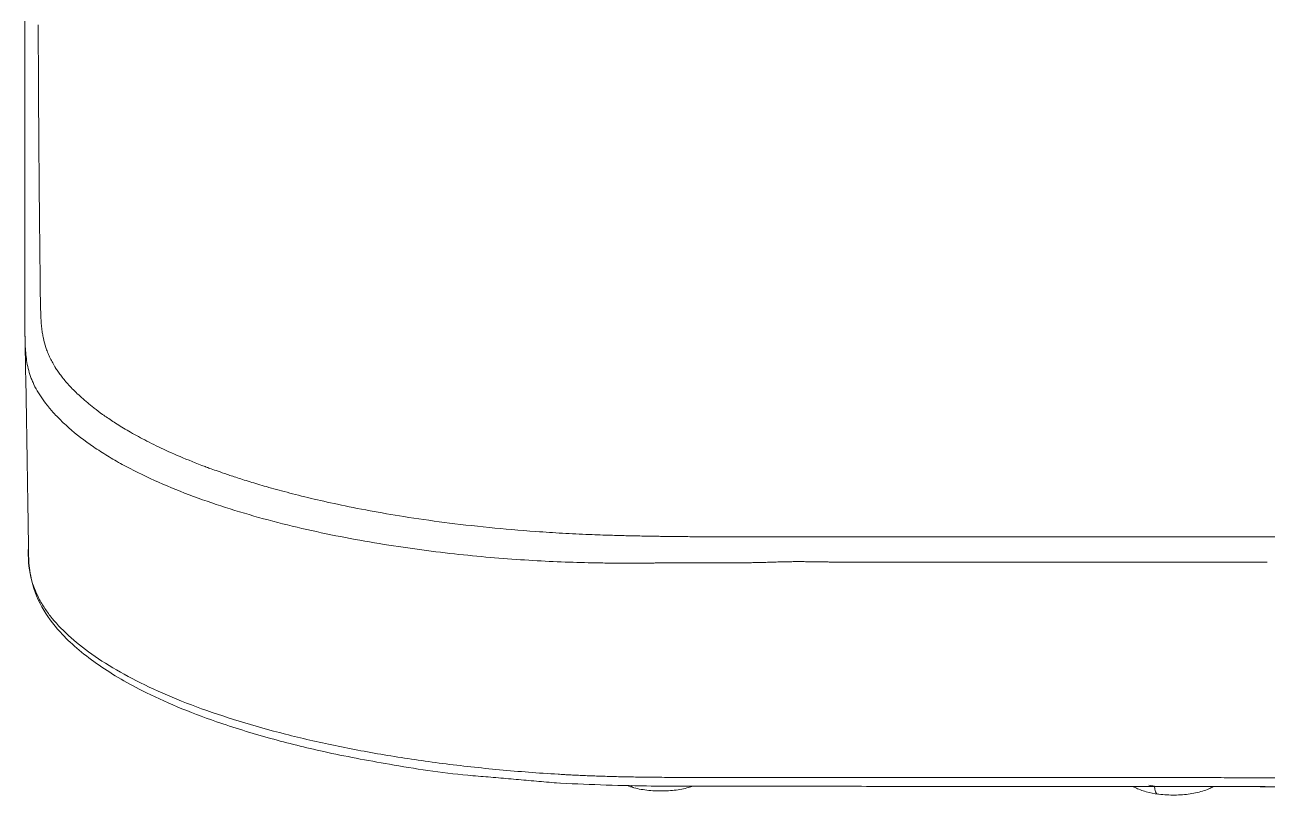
# Model space of a CAD drawing. Extents: x 4035 to 5163, y 0 to 827.
# Drawn here: x 4469.88 to 4513.36, y 622.7 to 649.66 of the extents above; entities that cross this region are included whole.
import ezdxf

# ---------------------------------------------------------------- set-up
doc = ezdxf.new("R2010")
doc.units = 0
doc.header["$LTSCALE"] = 30
doc.header["$MEASUREMENT"] = 0
doc.layers.add('1', color=7, linetype='CONTINUOUS')

msp = doc.modelspace()

# ---------------------------------------------------------------- linework, layer by layer
at = {"layer": '1', "color": 7, "linetype": 'Continuous', "lineweight": 18}
msp.add_line((4513.117, 622.992), (4528.026, 622.992), dxfattribs=at)
at = {"layer": '1', "color": 7, "linetype": 'Continuous', "lineweight": 13}
for centre, major_axis, ratio, start_param, end_param in [((4491.328, 623.444), (-0.13, -0.483), 0.581897, 5.851352, 6.283593), ((4510.081, 623.593), (-1.807, 0), 0.34202, 1.071543, 1.195195), ((4509.6, 623.237), (0.067, 0.496), 0.344709, 2.074632, 3.145848), ((4510.081, 623.593), (1.807, 0), 0.34202, 4.336788, 4.40309)]:
    msp.add_ellipse(centre, major_axis=major_axis, ratio=ratio, start_param=start_param, end_param=end_param, dxfattribs=at)
at = {"layer": '1', "color": 7, "linetype": 'Continuous', "lineweight": 18}
for points, degree in [([(4469.882, 648.856), (4469.882, 649.168), (4469.882, 649.482), (4469.882, 649.795)], 3), ([(4490.39, 631.799), (4490.138, 631.807), (4489.888, 631.815), (4489.639, 631.826)], 3), ([(4490.372, 630.827), (4490.285, 630.827), (4490.112, 630.829), (4489.854, 630.833), (4489.684, 630.836), (4489.6, 630.838)], 3), ([(4485.746, 623.369), (4488.581, 623.124)], 1), ([(4490.96, 623.039), (4491.035, 623.009), (4491.114, 622.982), (4491.198, 622.962)], 3)]:
    msp.add_open_spline(points, degree=degree, dxfattribs=at)
at = {"layer": '1', "color": 7, "linetype": 'Continuous', "lineweight": 13}
for points, knots in [([(4489.639, 631.826), (4489.319, 631.839), (4489.005, 631.854), (4488.391, 631.889), (4488.09, 631.908), (4487.205, 631.971), (4486.641, 632.02), (4485.564, 632.128), (4485.051, 632.187), (4484.076, 632.313), (4483.613, 632.38), (4482.739, 632.518), (4482.326, 632.589), (4481.55, 632.733), (4481.185, 632.806), (4480.502, 632.951), (4480.183, 633.024), (4479.588, 633.166), (4479.313, 633.235), (4478.801, 633.37), (4478.566, 633.435), (4478.132, 633.559), (4477.934, 633.617), (4477.573, 633.728), (4477.411, 633.78), (4477.118, 633.876), (4476.988, 633.919), (4476.759, 633.998), (4476.659, 634.032), (4476.49, 634.093), (4476.42, 634.118), (4476.308, 634.159), (4476.266, 634.174), (4476.224, 634.19), (4476.213, 634.194), (4476.202, 634.198), (4476.198, 634.2), (4476.195, 634.201), (4476.194, 634.201), (4476.193, 634.202), (4476.193, 634.202), (4476.193, 634.202), (4476.193, 634.202), (4476.193, 634.202), (4476.193, 634.202), (4476.193, 634.202), (4476.193, 634.202), (4475.877, 634.321), (4475.584, 634.438), (4475.041, 634.669), (4474.791, 634.782), (4474.33, 635.003), (4474.119, 635.11), (4473.732, 635.317), (4473.556, 635.416), (4473.234, 635.608), (4473.089, 635.699), (4472.825, 635.873), (4472.706, 635.955), (4472.492, 636.108), (4472.396, 636.18), (4472.268, 636.28), (4472.228, 636.312), (4472.171, 636.357), (4472.143, 636.38), (4472.113, 636.405), (4472.098, 636.417), (4472.09, 636.423), (4472.087, 636.426), (4472.085, 636.428), (4472.084, 636.429), (4472.083, 636.429), (4472.083, 636.429), (4472.083, 636.429), (4472.083, 636.429), (4472.083, 636.429), (4472.083, 636.429), (4471.929, 636.557), (4471.792, 636.681), (4471.549, 636.916), (4471.443, 637.029), (4471.257, 637.242), (4471.177, 637.342), (4471.073, 637.484), (4471.041, 637.529), (4470.996, 637.595), (4470.975, 637.627), (4470.952, 637.664), (4470.941, 637.682), (4470.935, 637.691), (4470.933, 637.696), (4470.931, 637.698), (4470.931, 637.699), (4470.93, 637.7), (4470.93, 637.7), (4470.93, 637.7), (4470.93, 637.7), (4470.93, 637.7), (4470.895, 637.758), (4470.862, 637.815), (4470.801, 637.929), (4470.772, 637.985), (4470.72, 638.097), (4470.696, 638.153), (4470.652, 638.263), (4470.633, 638.319), (4470.579, 638.483), (4470.551, 638.591), (4470.517, 638.752), (4470.507, 638.805), (4470.493, 638.885), (4470.487, 638.924), (4470.48, 638.97), (4470.477, 638.993), (4470.475, 639.005), (4470.475, 639.01), (4470.474, 639.013), (4470.474, 639.015), (4470.474, 639.015), (4470.474, 639.016), (4470.474, 639.016), (4470.474, 639.016), (4470.474, 639.016), (4470.474, 639.016), (4470.474, 639.016), (4470.474, 639.017), (4470.472, 639.032), (4470.466, 639.09), (4470.462, 639.133), (4470.453, 639.247), (4470.448, 639.318), (4470.439, 639.489), (4470.435, 639.589), (4470.428, 639.816), (4470.425, 639.943), (4470.42, 640.224), (4470.417, 640.378), (4470.414, 640.712), (4470.413, 640.892), (4470.411, 641.181), (4470.41, 641.28), (4470.408, 641.486), (4470.407, 641.592), (4470.403, 641.92), (4470.401, 642.153), (4470.395, 642.648), (4470.392, 642.91), (4470.387, 643.464), (4470.384, 643.755), (4470.38, 644.214), (4470.379, 644.37), (4470.376, 644.69), (4470.375, 644.853), (4470.371, 645.353), (4470.368, 645.7), (4470.364, 646.419), (4470.361, 646.793), (4470.357, 647.566), (4470.355, 647.966), (4470.351, 648.795), (4470.349, 649.223), (4470.348, 649.665)], [0, 0, 0, 0, 0.000004, 0.000004, 0.000008, 0.000008, 0.000015, 0.000015, 0.000023, 0.000023, 0.000031, 0.000031, 0.000038, 0.000038, 0.000046, 0.000046, 0.000053, 0.000053, 0.000061, 0.000061, 0.000069, 0.000069, 0.000076, 0.000076, 0.000084, 0.000084, 0.000092, 0.000092, 0.000099, 0.000099, 0.000107, 0.000107, 0.000114, 0.000114, 0.000118, 0.000118, 0.00012, 0.00012, 0.000122, 0.000122, 0.000126, 0.00013, 0.000133, 0.000137, 0.000141, 0.000141, 0.000145, 0.000145, 0.062632, 0.062632, 0.125119, 0.125119, 0.187606, 0.187606, 0.250093, 0.250093, 0.312581, 0.312581, 0.375068, 0.375068, 0.437555, 0.437555, 0.468798, 0.468798, 0.48442, 0.492231, 0.496136, 0.498089, 0.499066, 0.499554, 0.499798, 0.49992, 0.499981, 0.500011, 0.500027, 0.500027, 0.500042, 0.500042, 0.562529, 0.562529, 0.625016, 0.625016, 0.687503, 0.687503, 0.718747, 0.718747, 0.734369, 0.74218, 0.746085, 0.748038, 0.749014, 0.749502, 0.749746, 0.749868, 0.749929, 0.74996, 0.74996, 0.74999, 0.74999, 0.781234, 0.781234, 0.812478, 0.812478, 0.843721, 0.843721, 0.874965, 0.874965, 0.937452, 0.937452, 0.968695, 0.968695, 0.984317, 0.992128, 0.996034, 0.997986, 0.998963, 0.999451, 0.999695, 0.999817, 0.999878, 0.999908, 0.999924, 0.999931, 0.999931, 0.999939, 0.999939, 0.999943, 0.999943, 0.999947, 0.999947, 0.99995, 0.99995, 0.999954, 0.999954, 0.999958, 0.999958, 0.999962, 0.999962, 0.999966, 0.999966, 0.999968, 0.999968, 0.999969, 0.999969, 0.999973, 0.999973, 0.999977, 0.999977, 0.999981, 0.999981, 0.999983, 0.999983, 0.999985, 0.999985, 0.999989, 0.999989, 0.999992, 0.999992, 0.999996, 0.999996, 1, 1, 1, 1]), ([(4499.181, 631.748), (4499.082, 631.747), (4498.88, 631.747), (4498.572, 631.747), (4498.255, 631.748), (4497.927, 631.748), (4497.59, 631.748), (4497.258, 631.748), (4496.896, 631.748), (4496.469, 631.748), (4495.928, 631.747), (4495.529, 631.746), (4495.311, 631.745)], [0, 0, 0, 0, 0.076903, 0.156376, 0.238421, 0.323037, 0.410224, 0.499982, 0.580651, 0.690881, 0.830672, 1, 1, 1, 1]), ([(4488.543, 623.436), (4487.854, 623.476), (4487.171, 623.528), (4485.822, 623.654), (4485.156, 623.728), (4483.848, 623.896), (4483.206, 623.99), (4481.949, 624.199), (4481.334, 624.313), (4480.14, 624.561), (4479.56, 624.695), (4478.439, 624.98), (4477.898, 625.131), (4476.86, 625.451), (4476.363, 625.619), (4475.417, 625.97), (4474.969, 626.153), (4474.124, 626.533), (4473.728, 626.73), (4472.992, 627.135), (4472.652, 627.344), (4472.03, 627.771), (4471.749, 627.99), (4471.246, 628.435), (4471.026, 628.661), (4470.744, 629.005), (4470.659, 629.121), (4470.503, 629.353), (4470.434, 629.469), (4470.312, 629.703), (4470.259, 629.821), (4470.169, 630.057), (4470.132, 630.176), (4470.075, 630.413), (4470.055, 630.532), (4470.026, 630.77), (4470.018, 630.888), (4470.012, 631.054), (4470.011, 631.102), (4470.01, 631.15)], [0, 0, 0, 0, 0.065776, 0.065776, 0.131553, 0.131553, 0.197329, 0.197329, 0.263106, 0.263106, 0.328882, 0.328882, 0.394659, 0.394659, 0.460435, 0.460435, 0.526212, 0.526212, 0.591988, 0.591988, 0.657765, 0.657765, 0.723541, 0.723541, 0.789318, 0.789318, 0.822206, 0.822206, 0.855094, 0.855094, 0.887983, 0.887983, 0.920871, 0.920871, 0.953759, 0.953759, 0.986647, 0.986647, 1, 1, 1, 1]), ([(4495.315, 630.839), (4495.257, 630.84), (4495.142, 630.84), (4494.969, 630.84), (4494.797, 630.84), (4494.626, 630.839), (4494.457, 630.839), (4494.288, 630.839), (4494.12, 630.838), (4493.953, 630.838), (4493.787, 630.837), (4493.621, 630.837), (4493.457, 630.836), (4493.294, 630.835), (4493.132, 630.835), (4492.97, 630.834), (4492.81, 630.833), (4492.65, 630.832), (4492.492, 630.831), (4492.334, 630.831), (4492.177, 630.83), (4492.022, 630.829), (4491.867, 630.828), (4491.713, 630.828), (4491.56, 630.827), (4491.408, 630.826), (4491.257, 630.826), (4491.107, 630.826), (4490.958, 630.826), (4490.811, 630.826), (4490.664, 630.826), (4490.518, 630.826), (4490.421, 630.826), (4490.372, 630.827)], [0, 0, 0, 0, 0.035107, 0.070024, 0.104752, 0.13929, 0.173639, 0.207798, 0.241767, 0.275547, 0.309137, 0.342537, 0.375747, 0.408767, 0.441598, 0.474239, 0.50669, 0.538951, 0.571022, 0.602904, 0.634595, 0.666095, 0.697404, 0.728522, 0.759449, 0.790184, 0.820727, 0.85108, 0.881243, 0.911215, 0.940998, 0.970593, 1, 1, 1, 1]), ([(4513.362, 630.855), (4512.171, 630.854), (4510.391, 630.854), (4508.617, 630.854), (4507.435, 630.853), (4506.845, 630.853), (4505.075, 630.852), (4503.896, 630.852), (4502.128, 630.852), (4501.538, 630.852), (4500.359, 630.852), (4499.77, 630.852), (4499.18, 630.853)], [0, 0, 0, 0, 0.25, 0.375, 0.375, 0.5, 0.5, 0.75, 0.75, 0.875, 0.875, 1, 1, 1, 1])]:
    msp.add_open_spline(points, degree=3, knots=knots, dxfattribs=at)
at = {"layer": '1', "color": 7, "linetype": 'Continuous', "lineweight": 18}
for points, knots in [([(4489.6, 630.838), (4489.25, 630.846), (4488.889, 630.857), (4488.146, 630.889), (4487.764, 630.909), (4486.98, 630.959), (4486.578, 630.989), (4485.758, 631.06), (4485.339, 631.101), (4484.487, 631.195), (4484.053, 631.248), (4483.176, 631.368), (4482.732, 631.434), (4481.836, 631.581), (4481.385, 631.662), (4480.481, 631.84), (4480.028, 631.936), (4479.125, 632.145), (4478.674, 632.258), (4477.782, 632.502), (4477.34, 632.632), (4476.47, 632.911), (4476.043, 633.059), (4475.21, 633.375), (4474.804, 633.542), (4474.023, 633.896), (4473.648, 634.082), (4473.114, 634.375), (4472.94, 634.476), (4472.605, 634.681), (4472.442, 634.786), (4471.972, 635.107), (4471.682, 635.33), (4471.287, 635.679), (4471.162, 635.797), (4470.986, 635.977), (4470.9, 636.068), (4470.805, 636.176), (4470.759, 636.23), (4470.737, 636.257), (4470.725, 636.27), (4470.72, 636.277), (4470.717, 636.281), (4470.715, 636.282), (4470.715, 636.283), (4470.714, 636.284), (4470.714, 636.284), (4470.714, 636.284), (4470.714, 636.284), (4470.714, 636.284), (4470.557, 636.475), (4470.422, 636.667), (4470.258, 636.952), (4470.209, 637.047), (4470.145, 637.19), (4470.125, 637.237), (4470.088, 637.331), (4470.072, 637.379), (4469.995, 637.614), (4469.957, 637.801), (4469.908, 638.172), (4469.897, 638.355), (4469.887, 638.627), (4469.886, 638.717), (4469.883, 638.896), (4469.882, 638.985), (4469.88, 639.251), (4469.88, 639.6), (4469.882, 639.942), (4469.884, 640.279), (4469.884, 640.445), (4469.885, 640.939), (4469.884, 641.259), (4469.883, 641.884), (4469.883, 642.189), (4469.882, 643.077), (4469.883, 643.636), (4469.883, 645.214), (4469.883, 646.133), (4469.883, 647.307), (4469.883, 647.665), (4469.882, 648.311), (4469.882, 648.601), (4469.882, 648.856)], [0, 0, 0, 0, 0.03125, 0.03125, 0.0625, 0.0625, 0.09375, 0.09375, 0.125, 0.125, 0.15625, 0.15625, 0.1875, 0.1875, 0.21875, 0.21875, 0.25, 0.25, 0.28125, 0.28125, 0.3125, 0.3125, 0.34375, 0.34375, 0.375, 0.375, 0.40625, 0.40625, 0.421875, 0.421875, 0.4375, 0.4375, 0.46875, 0.46875, 0.484375, 0.484375, 0.492188, 0.496094, 0.498047, 0.499023, 0.499512, 0.499756, 0.499878, 0.499939, 0.499969, 0.499985, 0.499992, 0.499996, 0.499996, 0.5, 0.5, 0.515625, 0.515625, 0.523438, 0.523438, 0.527344, 0.527344, 0.53125, 0.53125, 0.546875, 0.546875, 0.5625, 0.5625, 0.570313, 0.570313, 0.578125, 0.578125, 0.59375, 0.609375, 0.609375, 0.625, 0.625, 0.65625, 0.65625, 0.6875, 0.6875, 0.75, 0.75, 0.875, 0.875, 0.9375, 0.9375, 1, 1, 1, 1]), ([(4469.883, 638.863), (4469.894, 638.28), (4469.916, 637.084), (4469.951, 635.173), (4469.982, 633.149), (4470.002, 631.79), (4470.011, 631.099)], [0, 0, 0, 0, 0.24969, 0.496831, 0.746609, 1, 1, 1, 1]), ([(4470.003, 631.376), (4469.984, 631.022), (4470.046, 630.319), (4470.402, 629.314), (4471.153, 628.297), (4472.295, 627.315), (4473.742, 626.455), (4475.196, 625.787), (4476.679, 625.223), (4478.391, 624.694), (4480.416, 624.191), (4482.723, 623.756), (4484.547, 623.47), (4485.625, 623.378), (4485.746, 623.369)], [0, 0, 0, 0, 0.093049, 0.188099, 0.27345, 0.386896, 0.494291, 0.563118, 0.632449, 0.71904, 0.797197, 0.886654, 0.987394, 1, 1, 1, 1]), ([(4495.311, 631.745), (4495.209, 631.745), (4495.004, 631.744), (4494.697, 631.744), (4494.389, 631.744), (4494.082, 631.745), (4493.774, 631.746), (4493.465, 631.748), (4493.157, 631.75), (4492.921, 631.752), (4492.752, 631.753), (4492.643, 631.755), (4492.517, 631.756), (4492.372, 631.758), (4492.209, 631.76), (4492.027, 631.763), (4491.828, 631.766), (4491.595, 631.77), (4491.344, 631.775), (4491.092, 631.781), (4490.872, 631.786), (4490.684, 631.791), (4490.526, 631.795), (4490.432, 631.798), (4490.39, 631.799)], [0, 0, 0, 0, 0.06232, 0.124677, 0.187088, 0.249556, 0.312073, 0.374633, 0.437229, 0.499853, 0.518247, 0.540324, 0.566084, 0.595528, 0.628658, 0.66547, 0.705962, 0.750127, 0.807741, 0.858959, 0.903785, 0.942228, 0.974297, 1, 1, 1, 1]), ([(4513.362, 631.74), (4513.137, 631.74), (4512.684, 631.74), (4512, 631.74), (4511.309, 631.74), (4510.611, 631.741), (4509.905, 631.741), (4509.192, 631.742), (4508.472, 631.742), (4507.745, 631.743), (4507.01, 631.743), (4506.19, 631.744), (4505.333, 631.745), (4504.488, 631.746), (4503.779, 631.746), (4503.206, 631.747), (4502.574, 631.747), (4501.738, 631.747), (4500.557, 631.748), (4499.672, 631.748), (4499.181, 631.748)], [0, 0, 0, 0, 0.047688, 0.095893, 0.144613, 0.193849, 0.243602, 0.293871, 0.344656, 0.395957, 0.447772, 0.500101, 0.569374, 0.629007, 0.679003, 0.719365, 0.750093, 0.812831, 0.896127, 1, 1, 1, 1]), ([(4528.023, 631.739), (4527.743, 631.739), (4527.211, 631.738), (4526.456, 631.736), (4525.788, 631.735), (4525.206, 631.733), (4524.71, 631.731), (4524.314, 631.729), (4523.989, 631.727), (4523.706, 631.726), (4523.422, 631.724), (4523.139, 631.723), (4522.855, 631.721), (4522.571, 631.72), (4522.287, 631.719), (4522.002, 631.717), (4521.718, 631.716), (4521.433, 631.715), (4521.148, 631.713), (4520.864, 631.712), (4520.512, 631.711), (4520.098, 631.71), (4519.623, 631.709), (4519.156, 631.708), (4518.697, 631.708), (4518.247, 631.709), (4517.805, 631.71), (4517.371, 631.712), (4516.987, 631.715), (4516.548, 631.718), (4515.949, 631.723), (4515.275, 631.728), (4514.643, 631.733), (4514.174, 631.736), (4513.752, 631.739), (4513.487, 631.74), (4513.362, 631.74)], [0, 0, 0, 0, 0.057372, 0.108852, 0.154438, 0.194132, 0.227933, 0.255841, 0.275155, 0.29448, 0.313816, 0.333163, 0.352522, 0.371891, 0.391271, 0.410663, 0.430066, 0.449479, 0.468904, 0.48834, 0.507787, 0.540746, 0.573147, 0.60499, 0.636275, 0.667001, 0.69717, 0.72678, 0.755833, 0.775711, 0.816567, 0.878401, 0.913721, 0.945762, 0.974521, 1, 1, 1, 1]), ([(4499.18, 630.853), (4499.144, 630.853), (4499.071, 630.853), (4498.961, 630.853), (4498.847, 630.854), (4498.731, 630.855), (4498.611, 630.856), (4498.487, 630.857), (4498.361, 630.859), (4498.222, 630.86), (4498.073, 630.862), (4497.913, 630.865), (4497.753, 630.867), (4497.593, 630.869), (4497.434, 630.872), (4497.303, 630.874), (4497.2, 630.875), (4497.125, 630.876), (4497.048, 630.876), (4496.971, 630.876), (4496.892, 630.876), (4496.811, 630.876), (4496.73, 630.875), (4496.647, 630.874), (4496.563, 630.872), (4496.477, 630.87), (4496.39, 630.868), (4496.291, 630.866), (4496.179, 630.862), (4496.056, 630.859), (4495.934, 630.855), (4495.824, 630.851), (4495.728, 630.848), (4495.646, 630.846), (4495.563, 630.844), (4495.481, 630.842), (4495.398, 630.841), (4495.343, 630.84), (4495.315, 630.839)], [0, 0, 0, 0, 0.027747, 0.056318, 0.085713, 0.115932, 0.146977, 0.178847, 0.211543, 0.245065, 0.286394, 0.327726, 0.369061, 0.4104, 0.451743, 0.49309, 0.512156, 0.531562, 0.55131, 0.571399, 0.591831, 0.612607, 0.633726, 0.655189, 0.676997, 0.69915, 0.72165, 0.744495, 0.776298, 0.808104, 0.839914, 0.871728, 0.893021, 0.914348, 0.935709, 0.957104, 0.978535, 1, 1, 1, 1]), ([(4488.434, 623.133), (4489.499, 623.079), (4491.466, 623.007), (4494.189, 623.014), (4496.415, 623.013), (4498.19, 623.012), (4499.973, 623.011), (4502.183, 623.01), (4505.201, 623.009), (4508.992, 623.008), (4511.776, 623.007), (4513.297, 623.006)], [0, 0, 0, 0, 0.129238, 0.238515, 0.327957, 0.397705, 0.452624, 0.542924, 0.664253, 0.816611, 1, 1, 1, 1]), ([(4513.149, 623.313), (4512.919, 623.314), (4512.422, 623.314), (4511.621, 623.315), (4510.709, 623.316), (4509.685, 623.317), (4508.55, 623.317), (4507.304, 623.318), (4505.946, 623.319), (4504.477, 623.319), (4502.896, 623.319), (4501.205, 623.32), (4499.843, 623.321), (4498.855, 623.321), (4498.281, 623.321), (4497.724, 623.322), (4497.183, 623.322), (4496.657, 623.322), (4496.148, 623.322), (4495.654, 623.322), (4495.177, 623.322), (4494.715, 623.322), (4494.269, 623.322), (4493.839, 623.322), (4493.424, 623.322), (4493.024, 623.323), (4492.64, 623.324), (4492.272, 623.326), (4491.919, 623.329), (4491.583, 623.333), (4491.261, 623.337), (4490.956, 623.343), (4490.667, 623.349), (4490.394, 623.356), (4490.137, 623.363), (4489.896, 623.371), (4489.671, 623.379), (4489.462, 623.388), (4489.269, 623.396), (4489.093, 623.405), (4488.932, 623.413), (4488.788, 623.421), (4488.66, 623.428), (4488.58, 623.433), (4488.543, 623.436)], [0, 0, 0, 0, 0.028017, 0.060555, 0.097613, 0.139192, 0.185292, 0.235911, 0.291052, 0.350717, 0.414906, 0.483621, 0.556856, 0.580788, 0.604072, 0.626708, 0.648696, 0.670034, 0.690723, 0.710762, 0.730155, 0.748906, 0.767019, 0.784499, 0.80135, 0.817575, 0.83317, 0.848132, 0.862457, 0.876146, 0.889196, 0.901605, 0.913373, 0.924496, 0.934975, 0.944806, 0.953989, 0.962522, 0.970405, 0.977634, 0.98421, 0.99013, 0.995394, 1, 1, 1, 1]), ([(4491.198, 622.962), (4491.28, 622.94), (4491.528, 622.885), (4491.99, 622.839), (4492.554, 622.856), (4492.964, 622.925), (4493.174, 622.987), (4493.23, 623.006)], [0, 0, 0, 0, 0.133902, 0.392362, 0.645299, 0.901132, 1, 1, 1, 1]), ([(4508.687, 623.002), (4508.704, 622.992), (4508.836, 622.918), (4509.108, 622.816), (4509.405, 622.757), (4509.56, 622.738)], [0, 0, 0, 0, 0.073845, 0.550141, 1, 1, 1, 1]), ([(4509.507, 622.745), (4509.598, 622.733), (4509.865, 622.704), (4510.338, 622.702), (4510.877, 622.77), (4511.239, 622.879), (4511.418, 622.969), (4511.463, 622.995)], [0, 0, 0, 0, 0.132221, 0.385695, 0.641127, 0.906156, 1, 1, 1, 1])]:
    msp.add_open_spline(points, degree=3, knots=knots, dxfattribs=at)
at = {"layer": '1', "color": 7, "linetype": 'Continuous', "lineweight": 13}
msp.add_open_spline([(4528.023, 623.313), (4523.065, 623.313), (4518.107, 623.313), (4513.149, 623.313)], degree=3, dxfattribs=at)

doc.saveas('drawing.dxf')
